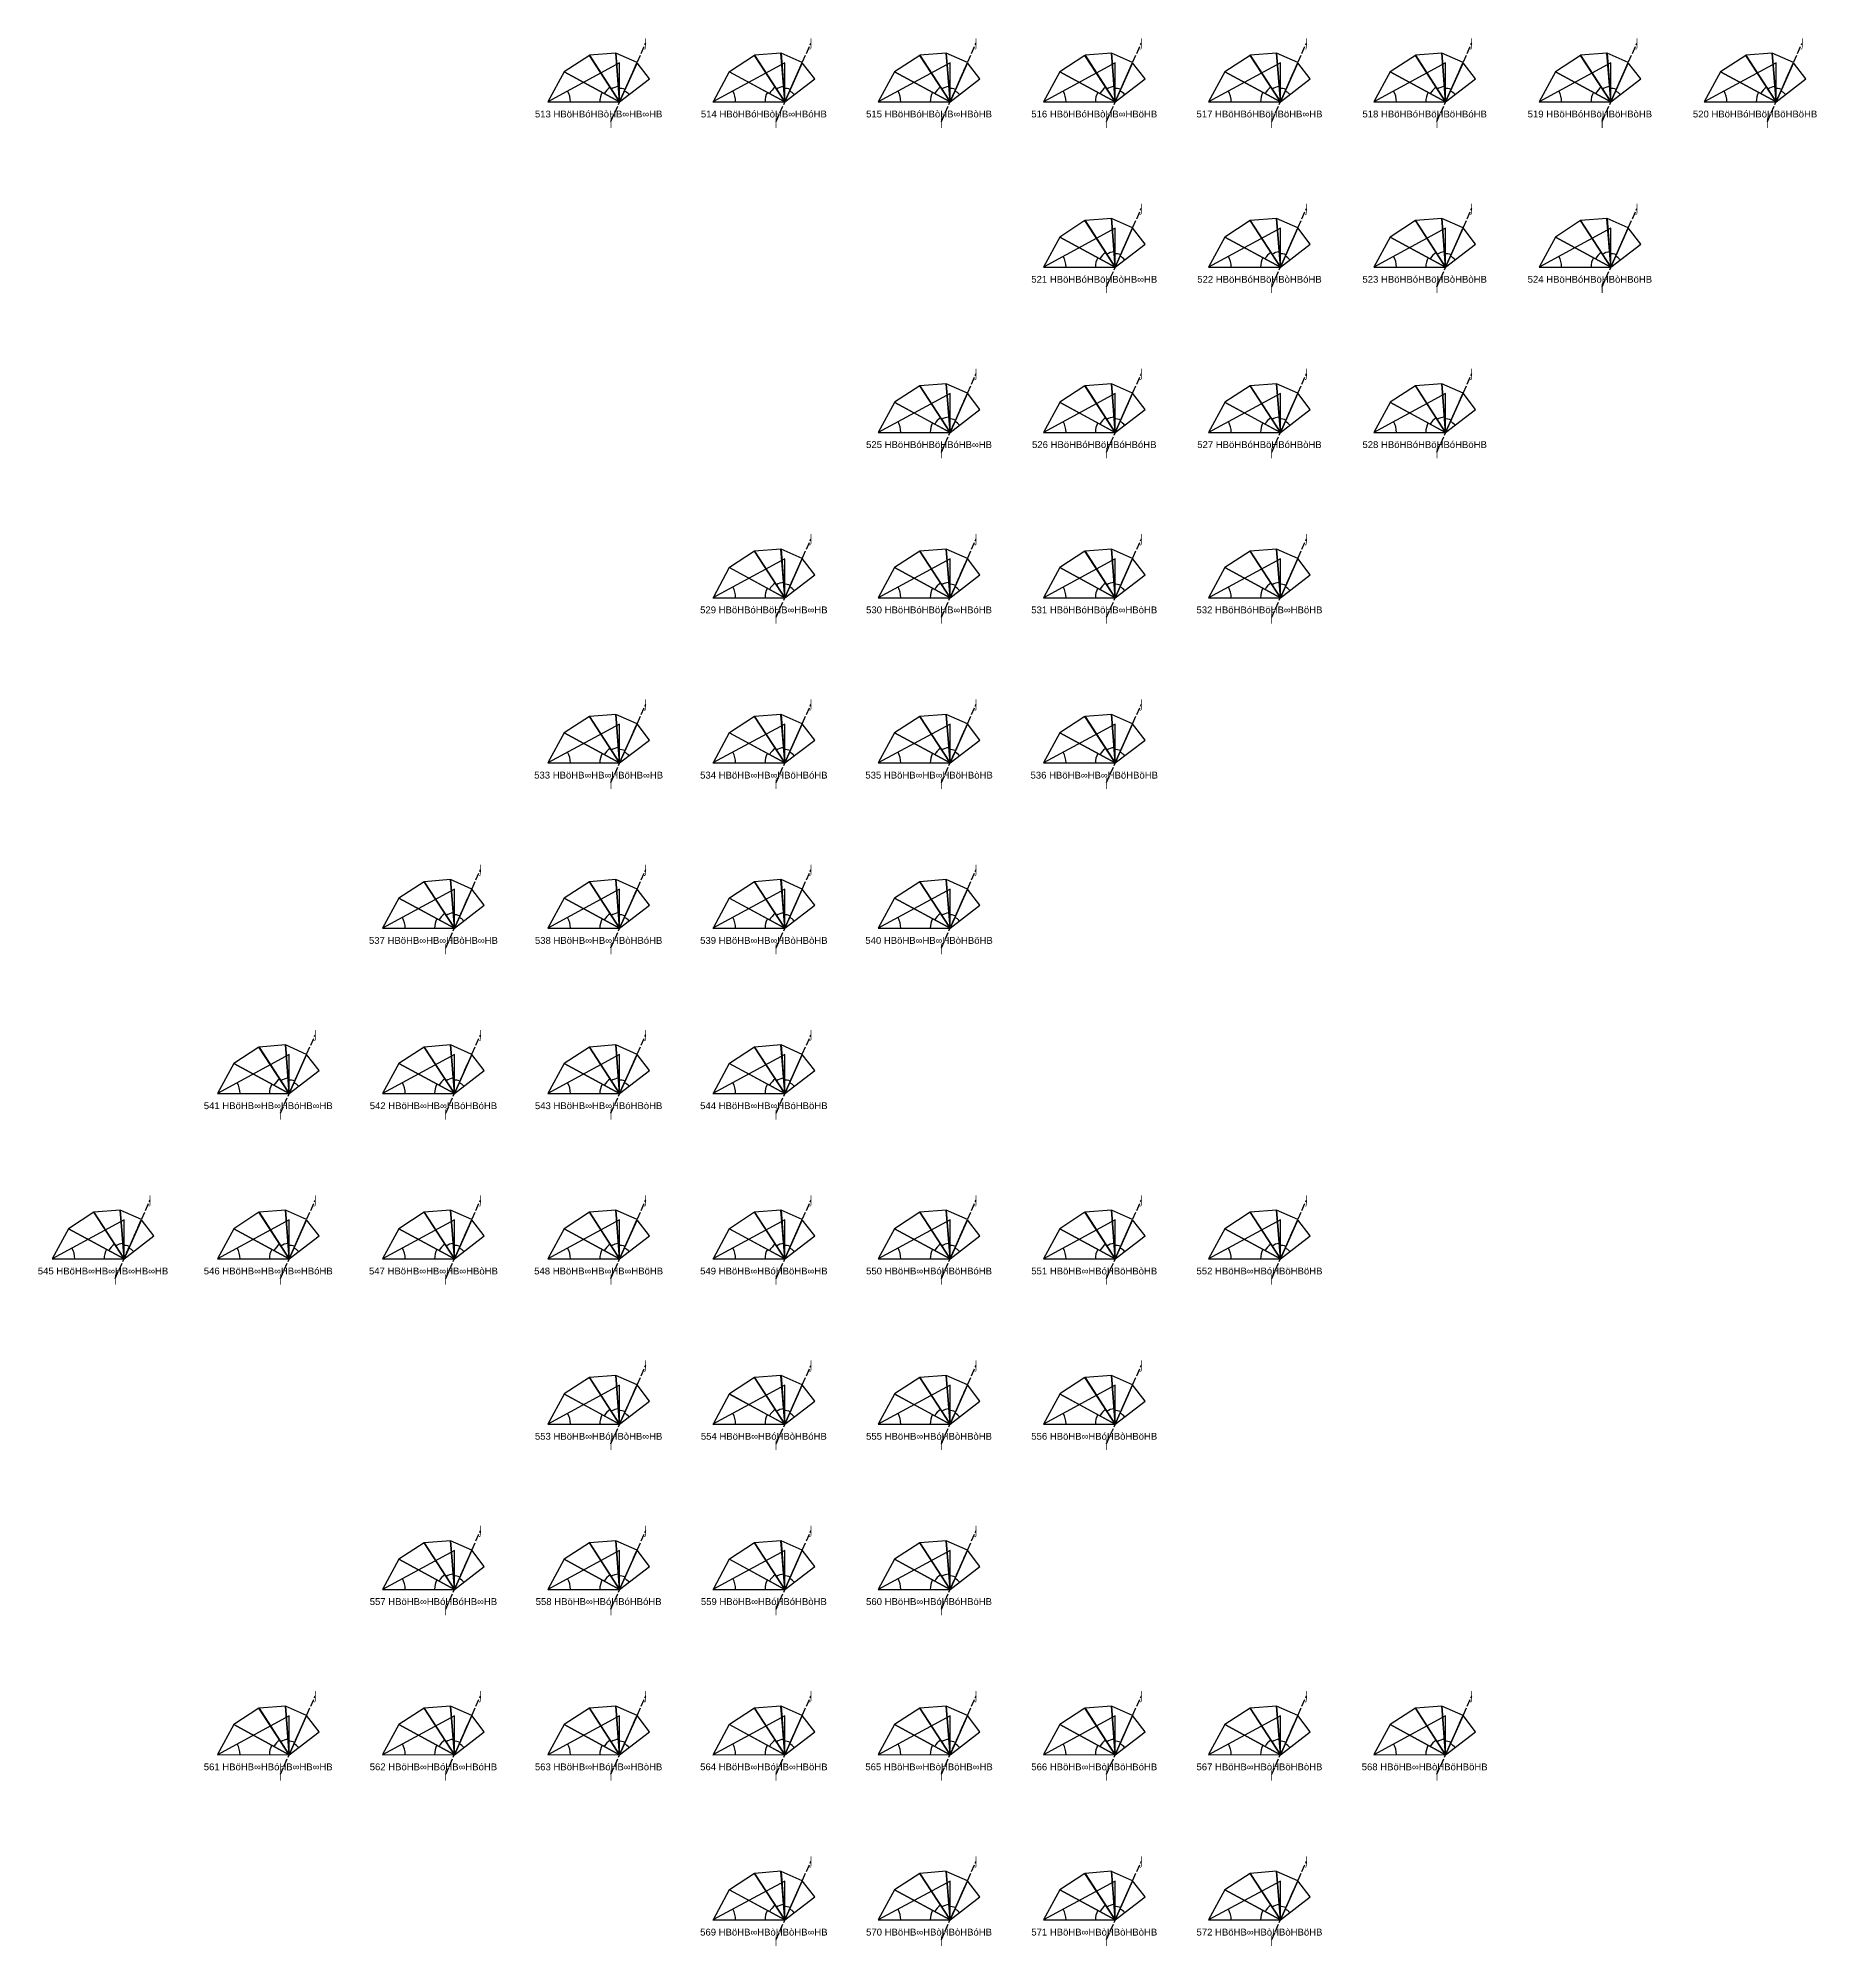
# Model space of a CAD drawing. Header units: millimetres. Extents: x 122552 to 1654769, y -10280102 to 62068.
# Drawn here: x 919116 to 1206012, y -6051569 to -5743370 of the extents above; entities that cross this region are included whole.
import ezdxf
from ezdxf.enums import TextEntityAlignment as Align

# ---------------------------------------------------------------- set-up
doc = ezdxf.new("R2010")
doc.units = ezdxf.units.MM
doc.linetypes.add('ACAD_ISO02W100', pattern=[15, 12, -3])
for name, color, linetype in [('BASE', 170, 'Continuous'), ('HYPOTENUSE', 20, 'Continuous'), ('PERPENDICULAR', 90, 'Continuous'), ('Standard', 7, 'Continuous')]:
    doc.layers.add(name, color=color, linetype=linetype)
doc.styles.add('Arial', font='arial_0.ttf')

# ---------------------------------------------------------------- blocks, each defined once
blk = doc.blocks.new('fundamental_block_GT')
at = {"color": 4}
blk.add_arc((0, -2), 277, 359.9799, 28.4254, dxfattribs=at)
at = {"layer": 'BASE'}
blk.add_line((0, 0), (879, -7), dxfattribs=at)
at = {"layer": 'HYPOTENUSE'}
blk.add_line((883, 469), (0, 0), dxfattribs=at)
at = {"layer": 'PERPENDICULAR'}
blk.add_line((879, -7), (883, 469), dxfattribs=at)

msp = doc.modelspace()

# ---------------------------------------------------------------- linework, layer by layer
at = {"linetype": 'ACAD_ISO02W100', "ltscale": 100}
for p, q in [((1011498, -5756790), (1017113, -5744152)), ((1038147, -5756790), (1043762, -5744152)), ((1064796, -5756790), (1070410, -5744152)), ((1091444, -5756790), (1097059, -5744152)), ((1118093, -5756790), (1123708, -5744152)), ((1144742, -5756790), (1150356, -5744152)), ((1171390, -5756790), (1177005, -5744152)), ((1198039, -5756790), (1203654, -5744152)), ((1091444, -5783439), (1097059, -5770801)), ((1118093, -5783439), (1123708, -5770801)), ((1144742, -5783439), (1150356, -5770801)), ((1171390, -5783439), (1177005, -5770801)), ((1064796, -5810088), (1070410, -5797449)), ((1091444, -5810088), (1097059, -5797449)), ((1118093, -5810088), (1123708, -5797449)), ((1144742, -5810088), (1150356, -5797449)), ((1038147, -5836736), (1043762, -5824098)), ((1064796, -5836736), (1070410, -5824098)), ((1091444, -5836736), (1097059, -5824098)), ((1118093, -5836736), (1123708, -5824098)), ((1011498, -5863385), (1017113, -5850747)), ((1038147, -5863385), (1043762, -5850747)), ((1064796, -5863385), (1070410, -5850747)), ((1091444, -5863385), (1097059, -5850747)), ((984850, -5890034), (990464, -5877395)), ((1011498, -5890034), (1017113, -5877395)), ((1038147, -5890034), (1043762, -5877395)), ((1064796, -5890034), (1070410, -5877395)), ((958201, -5916682), (963816, -5904044)), ((984850, -5916682), (990464, -5904044)), ((1011498, -5916682), (1017113, -5904044)), ((1038147, -5916682), (1043762, -5904044)), ((931552, -5943331), (937167, -5930693)), ((958201, -5943331), (963816, -5930693)), ((984850, -5943331), (990464, -5930693)), ((1011498, -5943331), (1017113, -5930693)), ((1038147, -5943331), (1043762, -5930693)), ((1064796, -5943331), (1070410, -5930693)), ((1091444, -5943331), (1097059, -5930693)), ((1118093, -5943331), (1123708, -5930693)), ((1011498, -5969980), (1017113, -5957341)), ((1038147, -5969980), (1043762, -5957341)), ((1064796, -5969980), (1070410, -5957341)), ((1091444, -5969980), (1097059, -5957341)), ((984850, -5996628), (990464, -5983990)), ((1011498, -5996628), (1017113, -5983990)), ((1038147, -5996628), (1043762, -5983990)), ((1064796, -5996628), (1070410, -5983990)), ((958201, -6023277), (963816, -6010639)), ((984850, -6023277), (990464, -6010639)), ((1011498, -6023277), (1017113, -6010639)), ((1038147, -6023277), (1043762, -6010639)), ((1064796, -6023277), (1070410, -6010639)), ((1091444, -6023277), (1097059, -6010639)), ((1118093, -6023277), (1123708, -6010639)), ((1144742, -6023277), (1150356, -6010639)), ((1038147, -6049926), (1043762, -6037287)), ((1064796, -6049926), (1070410, -6037287)), ((1091444, -6049926), (1097059, -6037287)), ((1118093, -6049926), (1123708, -6037287))]:
    msp.add_line(p, q, dxfattribs=at)

# ---------------------------------------------------------------- block references
for p, xscale, yscale, zscale, rotation in [((1012902, -5753631), 10.18429076373601, 10.18429076373601, 10.18429076373601, 123.5116672382091), ((1012902, -5753631), 8.951118371073518, 8.951118371073518, 8.951118371073518, 95.02333447641668), ((1012902, -5753631), 7.867265571232669, 7.867265571232669, 7.867265571232669, 66.5350017146181), ((1012902, -5753631), 6.914651890686425, 6.914651890686425, 6.914651890686425, 38.04666895281858), ((1039551, -5753631), 10.18429076373601, 10.18429076373601, 10.18429076373601, 123.5116672382091), ((1039551, -5753631), 8.951118371073518, 8.951118371073518, 8.951118371073518, 95.02333447641668), ((1039551, -5753631), 7.867265571232669, 7.867265571232669, 7.867265571232669, 66.5350017146181), ((1039551, -5753631), 6.914651890686425, 6.914651890686425, 6.914651890686425, 38.04666895281858), ((1066199, -5753631), 10.18429076373601, 10.18429076373601, 10.18429076373601, 123.5116672382091), ((1066199, -5753631), 8.951118371073518, 8.951118371073518, 8.951118371073518, 95.02333447641668), ((1066199, -5753631), 7.867265571232669, 7.867265571232669, 7.867265571232669, 66.5350017146181), ((1066199, -5753631), 6.914651890686425, 6.914651890686425, 6.914651890686425, 38.04666895281858), ((1092848, -5753631), 10.18429076373601, 10.18429076373601, 10.18429076373601, 123.5116672382091), ((1092848, -5753631), 8.951118371073518, 8.951118371073518, 8.951118371073518, 95.02333447641668), ((1092848, -5753631), 7.867265571232669, 7.867265571232669, 7.867265571232669, 66.5350017146181), ((1092848, -5753631), 6.914651890686425, 6.914651890686425, 6.914651890686425, 38.04666895281858), ((1119497, -5753631), 10.18429076373601, 10.18429076373601, 10.18429076373601, 123.5116672382091), ((1119497, -5753631), 8.951118371073518, 8.951118371073518, 8.951118371073518, 95.02333447641668), ((1119497, -5753631), 7.867265571232678, 7.867265571232678, 7.867265571232678, 66.53500171461897), ((1119497, -5753631), 6.914651890686425, 6.914651890686425, 6.914651890686425, 38.04666895281858), ((1146145, -5753631), 10.18429076373601, 10.18429076373601, 10.18429076373601, 123.5116672382091), ((1146145, -5753631), 8.951118371073518, 8.951118371073518, 8.951118371073518, 95.02333447641668), ((1146145, -5753631), 7.867265571232678, 7.867265571232678, 7.867265571232678, 66.53500171461897), ((1146145, -5753631), 6.914651890686425, 6.914651890686425, 6.914651890686425, 38.04666895281858), ((1172794, -5753631), 10.18429076373601, 10.18429076373601, 10.18429076373601, 123.5116672382091), ((1172794, -5753631), 8.951118371073518, 8.951118371073518, 8.951118371073518, 95.02333447641668), ((1172794, -5753631), 7.867265571232678, 7.867265571232678, 7.867265571232678, 66.53500171461897), ((1172794, -5753631), 6.914651890686425, 6.914651890686425, 6.914651890686425, 38.04666895281858), ((1199443, -5753631), 10.18429076373601, 10.18429076373601, 10.18429076373601, 123.5116672382091), ((1199443, -5753631), 8.951118371073518, 8.951118371073518, 8.951118371073518, 95.02333447641668), ((1199443, -5753631), 7.867265571232678, 7.867265571232678, 7.867265571232678, 66.53500171461897), ((1199443, -5753631), 6.914651890686425, 6.914651890686425, 6.914651890686425, 38.04666895281858), ((1012902, -5753631), 11.58735412275403, 11.58735412275403, 11.58735412275403, 152.0000000000003), ((1039551, -5753631), 11.58735412275403, 11.58735412275403, 11.58735412275403, 152.0000000000003), ((1066199, -5753631), 11.58735412275403, 11.58735412275403, 11.58735412275403, 152.0000000000003), ((1092848, -5753631), 11.58735412275403, 11.58735412275403, 11.58735412275403, 152.0000000000003), ((1119497, -5753631), 11.58735412275403, 11.58735412275403, 11.58735412275403, 152.0000000000003), ((1146145, -5753631), 11.58735412275403, 11.58735412275403, 11.58735412275403, 152.0000000000003), ((1172794, -5753631), 11.58735412275403, 11.58735412275403, 11.58735412275403, 152.0000000000003), ((1199443, -5753631), 11.58735412275403, 11.58735412275403, 11.58735412275403, 152.0000000000003), ((1092848, -5780279), 8.951118371073518, 8.951118371073518, 8.951118371073518, 95.02333447641668), ((1092848, -5780279), 7.867265571232678, 7.867265571232678, 7.867265571232678, 66.53500171461897), ((1119497, -5780279), 8.951118371073518, 8.951118371073518, 8.951118371073518, 95.02333447641668), ((1119497, -5780279), 7.867265571232678, 7.867265571232678, 7.867265571232678, 66.53500171461897), ((1146145, -5780279), 8.951118371073518, 8.951118371073518, 8.951118371073518, 95.02333447641668), ((1146145, -5780279), 7.867265571232678, 7.867265571232678, 7.867265571232678, 66.53500171461897), ((1172794, -5780279), 8.951118371073518, 8.951118371073518, 8.951118371073518, 95.02333447641668), ((1172794, -5780279), 7.867265571232678, 7.867265571232678, 7.867265571232678, 66.53500171461897), ((1092848, -5780279), 11.58735412275403, 11.58735412275403, 11.58735412275403, 152.0000000000003), ((1092848, -5780279), 10.18429076373601, 10.18429076373601, 10.18429076373601, 123.5116672382091), ((1092848, -5780279), 6.914651890686425, 6.914651890686425, 6.914651890686425, 38.04666895281858), ((1119497, -5780279), 11.58735412275403, 11.58735412275403, 11.58735412275403, 152.0000000000003), ((1119497, -5780279), 10.18429076373601, 10.18429076373601, 10.18429076373601, 123.5116672382091), ((1119497, -5780279), 6.914651890686425, 6.914651890686425, 6.914651890686425, 38.04666895281858), ((1146145, -5780279), 11.58735412275403, 11.58735412275403, 11.58735412275403, 152.0000000000003), ((1146145, -5780279), 10.18429076373601, 10.18429076373601, 10.18429076373601, 123.5116672382091), ((1146145, -5780279), 6.914651890686425, 6.914651890686425, 6.914651890686425, 38.04666895281858), ((1172794, -5780279), 11.58735412275403, 11.58735412275403, 11.58735412275403, 152.0000000000003), ((1172794, -5780279), 10.18429076373601, 10.18429076373601, 10.18429076373601, 123.5116672382091), ((1172794, -5780279), 6.914651890686425, 6.914651890686425, 6.914651890686425, 38.04666895281858), ((1066199, -5806928), 10.18429076373601, 10.18429076373601, 10.18429076373601, 123.5116672382091), ((1066199, -5806928), 8.951118371073518, 8.951118371073518, 8.951118371073518, 95.02333447641668), ((1066199, -5806928), 7.867265571232678, 7.867265571232678, 7.867265571232678, 66.53500171461897), ((1092848, -5806928), 10.18429076373601, 10.18429076373601, 10.18429076373601, 123.5116672382091), ((1092848, -5806928), 8.951118371073518, 8.951118371073518, 8.951118371073518, 95.02333447641668), ((1092848, -5806928), 7.867265571232678, 7.867265571232678, 7.867265571232678, 66.53500171461897), ((1119497, -5806928), 10.18429076373601, 10.18429076373601, 10.18429076373601, 123.5116672382091), ((1119497, -5806928), 8.951118371073518, 8.951118371073518, 8.951118371073518, 95.02333447641668), ((1119497, -5806928), 7.867265571232678, 7.867265571232678, 7.867265571232678, 66.53500171461897), ((1146145, -5806928), 10.18429076373601, 10.18429076373601, 10.18429076373601, 123.5116672382091), ((1146145, -5806928), 8.951118371073518, 8.951118371073518, 8.951118371073518, 95.02333447641668), ((1146145, -5806928), 7.867265571232678, 7.867265571232678, 7.867265571232678, 66.53500171461897), ((1066199, -5806928), 11.58735412275403, 11.58735412275403, 11.58735412275403, 152.0000000000003), ((1066199, -5806928), 6.914651890686425, 6.914651890686425, 6.914651890686425, 38.04666895281858), ((1092848, -5806928), 11.58735412275403, 11.58735412275403, 11.58735412275403, 152.0000000000003), ((1092848, -5806928), 6.914651890686425, 6.914651890686425, 6.914651890686425, 38.04666895281858), ((1119497, -5806928), 11.58735412275403, 11.58735412275403, 11.58735412275403, 152.0000000000003), ((1119497, -5806928), 6.914651890686425, 6.914651890686425, 6.914651890686425, 38.04666895281858), ((1146145, -5806928), 11.58735412275403, 11.58735412275403, 11.58735412275403, 152.0000000000003), ((1146145, -5806928), 6.914651890686425, 6.914651890686425, 6.914651890686425, 38.04666895281858), ((1039551, -5833577), 10.18429076373601, 10.18429076373601, 10.18429076373601, 123.5116672382091), ((1039551, -5833577), 8.951118371073518, 8.951118371073518, 8.951118371073518, 95.02333447641668), ((1039551, -5833577), 7.867265571232669, 7.867265571232669, 7.867265571232669, 66.5350017146181), ((1039551, -5833577), 6.914651890686425, 6.914651890686425, 6.914651890686425, 38.04666895281858), ((1066199, -5833577), 10.18429076373601, 10.18429076373601, 10.18429076373601, 123.5116672382091), ((1066199, -5833577), 8.951118371073518, 8.951118371073518, 8.951118371073518, 95.02333447641668), ((1066199, -5833577), 7.867265571232669, 7.867265571232669, 7.867265571232669, 66.5350017146181), ((1066199, -5833577), 6.914651890686425, 6.914651890686425, 6.914651890686425, 38.04666895281858), ((1092848, -5833577), 10.18429076373601, 10.18429076373601, 10.18429076373601, 123.5116672382091), ((1092848, -5833577), 8.951118371073518, 8.951118371073518, 8.951118371073518, 95.02333447641668), ((1092848, -5833577), 7.867265571232669, 7.867265571232669, 7.867265571232669, 66.5350017146181), ((1092848, -5833577), 6.914651890686425, 6.914651890686425, 6.914651890686425, 38.04666895281858), ((1119497, -5833577), 10.18429076373601, 10.18429076373601, 10.18429076373601, 123.5116672382091), ((1119497, -5833577), 8.951118371073518, 8.951118371073518, 8.951118371073518, 95.02333447641668), ((1119497, -5833577), 7.867265571232669, 7.867265571232669, 7.867265571232669, 66.5350017146181), ((1119497, -5833577), 6.914651890686425, 6.914651890686425, 6.914651890686425, 38.04666895281858), ((1039551, -5833577), 11.58735412275403, 11.58735412275403, 11.58735412275403, 152.0000000000003), ((1066199, -5833577), 11.58735412275403, 11.58735412275403, 11.58735412275403, 152.0000000000003), ((1092848, -5833577), 11.58735412275403, 11.58735412275403, 11.58735412275403, 152.0000000000003), ((1119497, -5833577), 11.58735412275403, 11.58735412275403, 11.58735412275403, 152.0000000000003), ((1012902, -5860225), 10.18429076373601, 10.18429076373601, 10.18429076373601, 123.5116672382091), ((1012902, -5860225), 8.951118371073518, 8.951118371073518, 8.951118371073518, 95.02333447641668), ((1012902, -5860225), 7.867265571232669, 7.867265571232669, 7.867265571232669, 66.5350017146181), ((1039551, -5860225), 10.18429076373601, 10.18429076373601, 10.18429076373601, 123.5116672382091), ((1039551, -5860225), 8.951118371073518, 8.951118371073518, 8.951118371073518, 95.02333447641668), ((1039551, -5860225), 7.867265571232669, 7.867265571232669, 7.867265571232669, 66.5350017146181), ((1066199, -5860225), 10.18429076373601, 10.18429076373601, 10.18429076373601, 123.5116672382091), ((1066199, -5860225), 8.951118371073518, 8.951118371073518, 8.951118371073518, 95.02333447641668), ((1066199, -5860225), 7.867265571232669, 7.867265571232669, 7.867265571232669, 66.5350017146181), ((1092848, -5860225), 10.18429076373601, 10.18429076373601, 10.18429076373601, 123.5116672382091), ((1092848, -5860225), 8.951118371073518, 8.951118371073518, 8.951118371073518, 95.02333447641668), ((1092848, -5860225), 7.867265571232669, 7.867265571232669, 7.867265571232669, 66.5350017146181), ((1012902, -5860225), 11.58735412275403, 11.58735412275403, 11.58735412275403, 152.0000000000003), ((1012902, -5860225), 6.914651890686425, 6.914651890686425, 6.914651890686425, 38.04666895281858), ((1039551, -5860225), 11.58735412275403, 11.58735412275403, 11.58735412275403, 152.0000000000003), ((1039551, -5860225), 6.914651890686425, 6.914651890686425, 6.914651890686425, 38.04666895281858), ((1066199, -5860225), 11.58735412275403, 11.58735412275403, 11.58735412275403, 152.0000000000003), ((1066199, -5860225), 6.914651890686425, 6.914651890686425, 6.914651890686425, 38.04666895281858), ((1092848, -5860225), 11.58735412275403, 11.58735412275403, 11.58735412275403, 152.0000000000003), ((1092848, -5860225), 6.914651890686425, 6.914651890686425, 6.914651890686425, 38.04666895281858), ((986253, -5886874), 10.18429076373601, 10.18429076373601, 10.18429076373601, 123.5116672382091), ((986253, -5886874), 8.951118371073518, 8.951118371073518, 8.951118371073518, 95.02333447641668), ((986253, -5886874), 7.867265571232669, 7.867265571232669, 7.867265571232669, 66.5350017146181), ((1012902, -5886874), 10.18429076373601, 10.18429076373601, 10.18429076373601, 123.5116672382091), ((1012902, -5886874), 8.951118371073518, 8.951118371073518, 8.951118371073518, 95.02333447641668), ((1012902, -5886874), 7.867265571232669, 7.867265571232669, 7.867265571232669, 66.5350017146181), ((1039551, -5886874), 10.18429076373601, 10.18429076373601, 10.18429076373601, 123.5116672382091), ((1039551, -5886874), 8.951118371073518, 8.951118371073518, 8.951118371073518, 95.02333447641668), ((1039551, -5886874), 7.867265571232669, 7.867265571232669, 7.867265571232669, 66.5350017146181), ((1066199, -5886874), 10.18429076373601, 10.18429076373601, 10.18429076373601, 123.5116672382091), ((1066199, -5886874), 8.951118371073518, 8.951118371073518, 8.951118371073518, 95.02333447641668), ((1066199, -5886874), 7.867265571232669, 7.867265571232669, 7.867265571232669, 66.5350017146181), ((986253, -5886874), 11.58735412275403, 11.58735412275403, 11.58735412275403, 152.0000000000003), ((986253, -5886874), 6.914651890686425, 6.914651890686425, 6.914651890686425, 38.04666895281858), ((1012902, -5886874), 11.58735412275403, 11.58735412275403, 11.58735412275403, 152.0000000000003), ((1012902, -5886874), 6.914651890686425, 6.914651890686425, 6.914651890686425, 38.04666895281858), ((1039551, -5886874), 11.58735412275403, 11.58735412275403, 11.58735412275403, 152.0000000000003), ((1039551, -5886874), 6.914651890686425, 6.914651890686425, 6.914651890686425, 38.04666895281858), ((1066199, -5886874), 11.58735412275403, 11.58735412275403, 11.58735412275403, 152.0000000000003), ((1066199, -5886874), 6.914651890686425, 6.914651890686425, 6.914651890686425, 38.04666895281858), ((959605, -5913523), 10.18429076373601, 10.18429076373601, 10.18429076373601, 123.5116672382091), ((959605, -5913523), 8.951118371073518, 8.951118371073518, 8.951118371073518, 95.02333447641668), ((959605, -5913523), 7.867265571232669, 7.867265571232669, 7.867265571232669, 66.5350017146181), ((959605, -5913523), 6.914651890686425, 6.914651890686425, 6.914651890686425, 38.04666895281858), ((986253, -5913523), 10.18429076373601, 10.18429076373601, 10.18429076373601, 123.5116672382091), ((986253, -5913523), 8.951118371073518, 8.951118371073518, 8.951118371073518, 95.02333447641668), ((986253, -5913523), 7.867265571232669, 7.867265571232669, 7.867265571232669, 66.5350017146181), ((986253, -5913523), 6.914651890686425, 6.914651890686425, 6.914651890686425, 38.04666895281858), ((1012902, -5913523), 10.18429076373601, 10.18429076373601, 10.18429076373601, 123.5116672382091), ((1012902, -5913523), 8.951118371073518, 8.951118371073518, 8.951118371073518, 95.02333447641668), ((1012902, -5913523), 7.867265571232669, 7.867265571232669, 7.867265571232669, 66.5350017146181), ((1012902, -5913523), 6.914651890686425, 6.914651890686425, 6.914651890686425, 38.04666895281858), ((1039551, -5913523), 10.18429076373601, 10.18429076373601, 10.18429076373601, 123.5116672382091), ((1039551, -5913523), 8.951118371073518, 8.951118371073518, 8.951118371073518, 95.02333447641668), ((1039551, -5913523), 7.867265571232669, 7.867265571232669, 7.867265571232669, 66.5350017146181), ((1039551, -5913523), 6.914651890686425, 6.914651890686425, 6.914651890686425, 38.04666895281858), ((959605, -5913523), 11.58735412275403, 11.58735412275403, 11.58735412275403, 152.0000000000003), ((986253, -5913523), 11.58735412275403, 11.58735412275403, 11.58735412275403, 152.0000000000003), ((1012902, -5913523), 11.58735412275403, 11.58735412275403, 11.58735412275403, 152.0000000000003), ((1039551, -5913523), 11.58735412275403, 11.58735412275403, 11.58735412275403, 152.0000000000003), ((932956, -5940171), 10.18429076373601, 10.18429076373601, 10.18429076373601, 123.5116672382091), ((932956, -5940171), 8.951118371073518, 8.951118371073518, 8.951118371073518, 95.02333447641668), ((932956, -5940171), 7.867265571232669, 7.867265571232669, 7.867265571232669, 66.5350017146181), ((959605, -5940171), 10.18429076373601, 10.18429076373601, 10.18429076373601, 123.5116672382091), ((959605, -5940171), 8.951118371073518, 8.951118371073518, 8.951118371073518, 95.02333447641668), ((959605, -5940171), 7.867265571232669, 7.867265571232669, 7.867265571232669, 66.5350017146181), ((986253, -5940171), 10.18429076373601, 10.18429076373601, 10.18429076373601, 123.5116672382091), ((986253, -5940171), 8.951118371073518, 8.951118371073518, 8.951118371073518, 95.02333447641668), ((986253, -5940171), 7.867265571232669, 7.867265571232669, 7.867265571232669, 66.5350017146181), ((1012902, -5940171), 10.18429076373601, 10.18429076373601, 10.18429076373601, 123.5116672382091), ((1012902, -5940171), 8.951118371073518, 8.951118371073518, 8.951118371073518, 95.02333447641668), ((1012902, -5940171), 7.867265571232669, 7.867265571232669, 7.867265571232669, 66.5350017146181), ((1039551, -5940171), 10.18429076373601, 10.18429076373601, 10.18429076373601, 123.5116672382091), ((1039551, -5940171), 8.951118371073518, 8.951118371073518, 8.951118371073518, 95.02333447641668), ((1039551, -5940171), 7.867265571232669, 7.867265571232669, 7.867265571232669, 66.5350017146181), ((1066199, -5940171), 10.18429076373601, 10.18429076373601, 10.18429076373601, 123.5116672382091), ((1066199, -5940171), 8.951118371073518, 8.951118371073518, 8.951118371073518, 95.02333447641668), ((1066199, -5940171), 7.867265571232669, 7.867265571232669, 7.867265571232669, 66.5350017146181), ((1092848, -5940171), 10.18429076373601, 10.18429076373601, 10.18429076373601, 123.5116672382091), ((1092848, -5940171), 8.951118371073518, 8.951118371073518, 8.951118371073518, 95.02333447641668), ((1092848, -5940171), 7.867265571232669, 7.867265571232669, 7.867265571232669, 66.5350017146181), ((1119497, -5940171), 10.18429076373601, 10.18429076373601, 10.18429076373601, 123.5116672382091), ((1119497, -5940171), 8.951118371073518, 8.951118371073518, 8.951118371073518, 95.02333447641668), ((1119497, -5940171), 7.867265571232669, 7.867265571232669, 7.867265571232669, 66.5350017146181), ((932956, -5940171), 11.58735412275403, 11.58735412275403, 11.58735412275403, 152.0000000000003), ((932956, -5940171), 6.914651890686425, 6.914651890686425, 6.914651890686425, 38.04666895281858), ((959605, -5940171), 11.58735412275403, 11.58735412275403, 11.58735412275403, 152.0000000000003), ((959605, -5940171), 6.914651890686425, 6.914651890686425, 6.914651890686425, 38.04666895281858), ((986253, -5940171), 11.58735412275403, 11.58735412275403, 11.58735412275403, 152.0000000000003), ((986253, -5940171), 6.914651890686425, 6.914651890686425, 6.914651890686425, 38.04666895281858), ((1012902, -5940171), 11.58735412275403, 11.58735412275403, 11.58735412275403, 152.0000000000003), ((1012902, -5940171), 6.914651890686425, 6.914651890686425, 6.914651890686425, 38.04666895281858), ((1039551, -5940171), 11.58735412275403, 11.58735412275403, 11.58735412275403, 152.0000000000003), ((1039551, -5940171), 6.914651890686425, 6.914651890686425, 6.914651890686425, 38.04666895281858), ((1066199, -5940171), 11.58735412275403, 11.58735412275403, 11.58735412275403, 152.0000000000003), ((1066199, -5940171), 6.914651890686425, 6.914651890686425, 6.914651890686425, 38.04666895281858), ((1092848, -5940171), 11.58735412275403, 11.58735412275403, 11.58735412275403, 152.0000000000003), ((1092848, -5940171), 6.914651890686425, 6.914651890686425, 6.914651890686425, 38.04666895281858), ((1119497, -5940171), 11.58735412275403, 11.58735412275403, 11.58735412275403, 152.0000000000003), ((1119497, -5940171), 6.914651890686425, 6.914651890686425, 6.914651890686425, 38.04666895281858), ((1012902, -5966820), 10.18429076373601, 10.18429076373601, 10.18429076373601, 123.5116672382091), ((1012902, -5966820), 8.951118371073518, 8.951118371073518, 8.951118371073518, 95.02333447641668), ((1012902, -5966820), 7.867265571232669, 7.867265571232669, 7.867265571232669, 66.5350017146181), ((1012902, -5966820), 6.914651890686425, 6.914651890686425, 6.914651890686425, 38.04666895281858), ((1039551, -5966820), 10.18429076373601, 10.18429076373601, 10.18429076373601, 123.5116672382091), ((1039551, -5966820), 8.951118371073518, 8.951118371073518, 8.951118371073518, 95.02333447641668), ((1039551, -5966820), 7.867265571232669, 7.867265571232669, 7.867265571232669, 66.5350017146181), ((1039551, -5966820), 6.914651890686425, 6.914651890686425, 6.914651890686425, 38.04666895281858), ((1066199, -5966820), 10.18429076373601, 10.18429076373601, 10.18429076373601, 123.5116672382091), ((1066199, -5966820), 8.951118371073518, 8.951118371073518, 8.951118371073518, 95.02333447641668), ((1066199, -5966820), 7.867265571232669, 7.867265571232669, 7.867265571232669, 66.5350017146181), ((1066199, -5966820), 6.914651890686425, 6.914651890686425, 6.914651890686425, 38.04666895281858), ((1092848, -5966820), 10.18429076373601, 10.18429076373601, 10.18429076373601, 123.5116672382091), ((1092848, -5966820), 8.951118371073518, 8.951118371073518, 8.951118371073518, 95.02333447641668), ((1092848, -5966820), 7.867265571232669, 7.867265571232669, 7.867265571232669, 66.5350017146181), ((1092848, -5966820), 6.914651890686425, 6.914651890686425, 6.914651890686425, 38.04666895281858), ((1012902, -5966820), 11.58735412275403, 11.58735412275403, 11.58735412275403, 152.0000000000003), ((1039551, -5966820), 11.58735412275403, 11.58735412275403, 11.58735412275403, 152.0000000000003), ((1066199, -5966820), 11.58735412275403, 11.58735412275403, 11.58735412275403, 152.0000000000003), ((1092848, -5966820), 11.58735412275403, 11.58735412275403, 11.58735412275403, 152.0000000000003), ((986253, -5993469), 10.18429076373601, 10.18429076373601, 10.18429076373601, 123.5116672382091), ((986253, -5993469), 8.951118371073518, 8.951118371073518, 8.951118371073518, 95.02333447641668), ((986253, -5993469), 7.867265571232669, 7.867265571232669, 7.867265571232669, 66.5350017146181), ((986253, -5993469), 6.914651890686425, 6.914651890686425, 6.914651890686425, 38.04666895281858), ((1012902, -5993469), 10.18429076373601, 10.18429076373601, 10.18429076373601, 123.5116672382091), ((1012902, -5993469), 8.951118371073518, 8.951118371073518, 8.951118371073518, 95.02333447641668), ((1012902, -5993469), 7.867265571232669, 7.867265571232669, 7.867265571232669, 66.5350017146181), ((1012902, -5993469), 6.914651890686425, 6.914651890686425, 6.914651890686425, 38.04666895281858), ((1039551, -5993469), 10.18429076373601, 10.18429076373601, 10.18429076373601, 123.5116672382091), ((1039551, -5993469), 8.951118371073518, 8.951118371073518, 8.951118371073518, 95.02333447641668), ((1039551, -5993469), 7.867265571232669, 7.867265571232669, 7.867265571232669, 66.5350017146181), ((1039551, -5993469), 6.914651890686425, 6.914651890686425, 6.914651890686425, 38.04666895281858), ((1066199, -5993469), 10.18429076373601, 10.18429076373601, 10.18429076373601, 123.5116672382091), ((1066199, -5993469), 8.951118371073518, 8.951118371073518, 8.951118371073518, 95.02333447641668), ((1066199, -5993469), 7.867265571232669, 7.867265571232669, 7.867265571232669, 66.5350017146181), ((1066199, -5993469), 6.914651890686425, 6.914651890686425, 6.914651890686425, 38.04666895281858), ((986253, -5993469), 11.58735412275403, 11.58735412275403, 11.58735412275403, 152.0000000000003), ((1012902, -5993469), 11.58735412275403, 11.58735412275403, 11.58735412275403, 152.0000000000003), ((1039551, -5993469), 11.58735412275403, 11.58735412275403, 11.58735412275403, 152.0000000000003), ((1066199, -5993469), 11.58735412275403, 11.58735412275403, 11.58735412275403, 152.0000000000003), ((959605, -6020117), 10.18429076373601, 10.18429076373601, 10.18429076373601, 123.5116672382091), ((959605, -6020117), 8.951118371073518, 8.951118371073518, 8.951118371073518, 95.02333447641668), ((959605, -6020117), 7.867265571232669, 7.867265571232669, 7.867265571232669, 66.5350017146181), ((986253, -6020117), 10.18429076373601, 10.18429076373601, 10.18429076373601, 123.5116672382091), ((986253, -6020117), 8.951118371073518, 8.951118371073518, 8.951118371073518, 95.02333447641668), ((986253, -6020117), 7.867265571232669, 7.867265571232669, 7.867265571232669, 66.5350017146181), ((1012902, -6020117), 10.18429076373601, 10.18429076373601, 10.18429076373601, 123.5116672382091), ((1012902, -6020117), 8.951118371073518, 8.951118371073518, 8.951118371073518, 95.02333447641668), ((1012902, -6020117), 7.867265571232669, 7.867265571232669, 7.867265571232669, 66.5350017146181), ((1039551, -6020117), 10.18429076373601, 10.18429076373601, 10.18429076373601, 123.5116672382091), ((1039551, -6020117), 8.951118371073518, 8.951118371073518, 8.951118371073518, 95.02333447641668), ((1039551, -6020117), 7.867265571232669, 7.867265571232669, 7.867265571232669, 66.5350017146181), ((1066199, -6020117), 10.18429076373601, 10.18429076373601, 10.18429076373601, 123.5116672382091), ((1066199, -6020117), 8.951118371073518, 8.951118371073518, 8.951118371073518, 95.02333447641668), ((1066199, -6020117), 7.867265571232678, 7.867265571232678, 7.867265571232678, 66.53500171461897), ((1092848, -6020117), 10.18429076373601, 10.18429076373601, 10.18429076373601, 123.5116672382091), ((1092848, -6020117), 8.951118371073518, 8.951118371073518, 8.951118371073518, 95.02333447641668), ((1092848, -6020117), 7.867265571232678, 7.867265571232678, 7.867265571232678, 66.53500171461897), ((1119497, -6020117), 10.18429076373601, 10.18429076373601, 10.18429076373601, 123.5116672382091), ((1119497, -6020117), 8.951118371073518, 8.951118371073518, 8.951118371073518, 95.02333447641668), ((1119497, -6020117), 7.867265571232678, 7.867265571232678, 7.867265571232678, 66.53500171461897), ((1146145, -6020117), 10.18429076373601, 10.18429076373601, 10.18429076373601, 123.5116672382091), ((1146145, -6020117), 8.951118371073518, 8.951118371073518, 8.951118371073518, 95.02333447641668), ((1146145, -6020117), 7.867265571232678, 7.867265571232678, 7.867265571232678, 66.53500171461897), ((959605, -6020117), 11.58735412275403, 11.58735412275403, 11.58735412275403, 152.0000000000003), ((959605, -6020117), 6.914651890686425, 6.914651890686425, 6.914651890686425, 38.04666895281858), ((986253, -6020117), 11.58735412275403, 11.58735412275403, 11.58735412275403, 152.0000000000003), ((986253, -6020117), 6.914651890686425, 6.914651890686425, 6.914651890686425, 38.04666895281858), ((1012902, -6020117), 11.58735412275403, 11.58735412275403, 11.58735412275403, 152.0000000000003), ((1012902, -6020117), 6.914651890686425, 6.914651890686425, 6.914651890686425, 38.04666895281858), ((1039551, -6020117), 11.58735412275403, 11.58735412275403, 11.58735412275403, 152.0000000000003), ((1039551, -6020117), 6.914651890686425, 6.914651890686425, 6.914651890686425, 38.04666895281858), ((1066199, -6020117), 11.58735412275403, 11.58735412275403, 11.58735412275403, 152.0000000000003), ((1066199, -6020117), 6.914651890686425, 6.914651890686425, 6.914651890686425, 38.04666895281858), ((1092848, -6020117), 11.58735412275403, 11.58735412275403, 11.58735412275403, 152.0000000000003), ((1092848, -6020117), 6.914651890686425, 6.914651890686425, 6.914651890686425, 38.04666895281858), ((1119497, -6020117), 11.58735412275403, 11.58735412275403, 11.58735412275403, 152.0000000000003), ((1119497, -6020117), 6.914651890686425, 6.914651890686425, 6.914651890686425, 38.04666895281858), ((1146145, -6020117), 11.58735412275403, 11.58735412275403, 11.58735412275403, 152.0000000000003), ((1146145, -6020117), 6.914651890686425, 6.914651890686425, 6.914651890686425, 38.04666895281858), ((1039551, -6046766), 10.18429076373601, 10.18429076373601, 10.18429076373601, 123.5116672382091), ((1039551, -6046766), 8.951118371073518, 8.951118371073518, 8.951118371073518, 95.02333447641668), ((1039551, -6046766), 7.867265571232669, 7.867265571232669, 7.867265571232669, 66.5350017146181), ((1039551, -6046766), 6.914651890686425, 6.914651890686425, 6.914651890686425, 38.04666895281858), ((1066199, -6046766), 10.18429076373601, 10.18429076373601, 10.18429076373601, 123.5116672382091), ((1066199, -6046766), 8.951118371073518, 8.951118371073518, 8.951118371073518, 95.02333447641668), ((1066199, -6046766), 7.867265571232669, 7.867265571232669, 7.867265571232669, 66.5350017146181), ((1066199, -6046766), 6.914651890686425, 6.914651890686425, 6.914651890686425, 38.04666895281858), ((1092848, -6046766), 10.18429076373601, 10.18429076373601, 10.18429076373601, 123.5116672382091), ((1092848, -6046766), 8.951118371073518, 8.951118371073518, 8.951118371073518, 95.02333447641668), ((1092848, -6046766), 7.867265571232669, 7.867265571232669, 7.867265571232669, 66.5350017146181), ((1092848, -6046766), 6.914651890686425, 6.914651890686425, 6.914651890686425, 38.04666895281858), ((1119497, -6046766), 10.18429076373601, 10.18429076373601, 10.18429076373601, 123.5116672382091), ((1119497, -6046766), 8.951118371073518, 8.951118371073518, 8.951118371073518, 95.02333447641668), ((1119497, -6046766), 7.867265571232669, 7.867265571232669, 7.867265571232669, 66.5350017146181), ((1119497, -6046766), 6.914651890686425, 6.914651890686425, 6.914651890686425, 38.04666895281858), ((1039551, -6046766), 11.58735412275403, 11.58735412275403, 11.58735412275403, 152.0000000000003), ((1066199, -6046766), 11.58735412275403, 11.58735412275403, 11.58735412275403, 152.0000000000003), ((1092848, -6046766), 11.58735412275403, 11.58735412275403, 11.58735412275403, 152.0000000000003), ((1119497, -6046766), 11.58735412275403, 11.58735412275403, 11.58735412275403, 152.0000000000003)]:
    msp.add_blockref('fundamental_block_GT', p, dxfattribs=dict(xscale=xscale, yscale=yscale, zscale=zscale, rotation=rotation))
at = {"layer": 'Standard', "xscale": 13.18371388650824, "yscale": 13.18371388650824, "zscale": 13.18371388650824, "rotation": 0.4883327617913192}
for p in [(1001315, -5753631), (1027963, -5753631), (1054612, -5753631), (1081261, -5753631), (1107909, -5753631), (1134558, -5753631), (1161207, -5753631), (1187855, -5753631), (1081261, -5780279), (1107909, -5780279), (1134558, -5780279), (1161207, -5780279), (1054612, -5806928), (1081261, -5806928), (1107909, -5806928), (1134558, -5806928), (1027963, -5833577), (1054612, -5833577), (1081261, -5833577), (1107909, -5833577), (1001315, -5860225), (1027963, -5860225), (1054612, -5860225), (1081261, -5860225), (974666, -5886874), (1001315, -5886874), (1027963, -5886874), (1054612, -5886874), (948017, -5913523), (974666, -5913523), (1001315, -5913523), (1027963, -5913523), (921369, -5940171), (948017, -5940171), (974666, -5940171), (1001315, -5940171), (1027963, -5940171), (1054612, -5940171), (1081261, -5940171), (1107909, -5940171), (1001315, -5966820), (1027963, -5966820), (1054612, -5966820), (1081261, -5966820), (974666, -5993469), (1001315, -5993469), (1027963, -5993469), (1054612, -5993469), (948017, -6020117), (974666, -6020117), (1001315, -6020117), (1027963, -6020117), (1054612, -6020117), (1081261, -6020117), (1107909, -6020117), (1134558, -6020117), (1027963, -6046766), (1054612, -6046766), (1081261, -6046766), (1107909, -6046766)]:
    msp.add_blockref('fundamental_block_GT', p, dxfattribs=at)

# ---------------------------------------------------------------- texts
at = {"style": 'Arial'}
for s, p in [('⌡', (1017113, -5744152)), ('⌡', (1043762, -5744152)), ('⌡', (1070410, -5744152)), ('⌡', (1097059, -5744152)), ('⌡', (1123708, -5744152)), ('⌡', (1150356, -5744152)), ('⌡', (1177005, -5744152)), ('⌡', (1203654, -5744152)), ('513 HBöHBóHBòHB∞HB∞HB', (1009517, -5755591)), ('⌠', (1011498, -5756790)), ('514 HBöHBóHBòHB∞HBóHB', (1036166, -5755591)), ('⌠', (1038147, -5756790)), ('515 HBöHBóHBòHB∞HBòHB', (1062814, -5755591)), ('⌠', (1064796, -5756790)), ('516 HBöHBóHBòHB∞HBöHB', (1089463, -5755591)), ('⌠', (1091444, -5756790)), ('517 HBöHBóHBöHBöHB∞HB', (1116112, -5755591)), ('⌠', (1118093, -5756790)), ('518 HBöHBóHBöHBöHBóHB', (1142760, -5755591)), ('⌠', (1144742, -5756790)), ('519 HBöHBóHBöHBöHBòHB', (1169409, -5755591)), ('⌠', (1171390, -5756790)), ('520 HBöHBóHBöHBöHBöHB', (1196058, -5755591)), ('⌠', (1198039, -5756790)), ('⌡', (1097059, -5770801)), ('⌡', (1123708, -5770801)), ('⌡', (1150356, -5770801)), ('⌡', (1177005, -5770801)), ('521 HBöHBóHBöHBòHB∞HB', (1089463, -5782240)), ('522 HBöHBóHBöHBòHBóHB', (1116112, -5782240)), ('523 HBöHBóHBöHBòHBòHB', (1142760, -5782240)), ('524 HBöHBóHBöHBòHBöHB', (1169409, -5782240)), ('⌠', (1091444, -5783439)), ('⌠', (1118093, -5783439)), ('⌠', (1144742, -5783439)), ('⌠', (1171390, -5783439)), ('⌡', (1070410, -5797449)), ('⌡', (1097059, -5797449)), ('⌡', (1123708, -5797449)), ('⌡', (1150356, -5797449)), ('525 HBöHBóHBöHBóHB∞HB', (1062814, -5808889)), ('⌠', (1064796, -5810088)), ('526 HBöHBóHBöHBóHBóHB', (1089463, -5808889)), ('⌠', (1091444, -5810088)), ('527 HBöHBóHBöHBóHBòHB', (1116112, -5808889)), ('⌠', (1118093, -5810088)), ('528 HBöHBóHBöHBóHBöHB', (1142760, -5808889)), ('⌠', (1144742, -5810088)), ('⌡', (1043762, -5824098)), ('⌡', (1070410, -5824098)), ('⌡', (1097059, -5824098)), ('⌡', (1123708, -5824098)), ('529 HBöHBóHBöHB∞HB∞HB', (1036166, -5835537)), ('⌠', (1038147, -5836736)), ('530 HBöHBóHBöHB∞HBóHB', (1062814, -5835537)), ('⌠', (1064796, -5836736)), ('531 HBöHBóHBöHB∞HBòHB', (1089463, -5835537)), ('⌠', (1091444, -5836736)), ('532 HBöHBóHBöHB∞HBöHB', (1116112, -5835537)), ('⌠', (1118093, -5836736)), ('⌡', (1017113, -5850747)), ('⌡', (1043762, -5850747)), ('⌡', (1070410, -5850747)), ('⌡', (1097059, -5850747)), ('533 HBöHB∞HB∞HBöHB∞HB', (1009517, -5862186)), ('534 HBöHB∞HB∞HBöHBóHB', (1036166, -5862186)), ('535 HBöHB∞HB∞HBöHBòHB', (1062814, -5862186)), ('536 HBöHB∞HB∞HBöHBöHB', (1089463, -5862186)), ('⌠', (1011498, -5863385)), ('⌠', (1038147, -5863385)), ('⌠', (1064796, -5863385)), ('⌠', (1091444, -5863385)), ('⌡', (990464, -5877395)), ('⌡', (1017113, -5877395)), ('⌡', (1043762, -5877395)), ('⌡', (1070410, -5877395)), ('537 HBöHB∞HB∞HBòHB∞HB', (982868, -5888835)), ('⌠', (984850, -5890034)), ('538 HBöHB∞HB∞HBòHBóHB', (1009517, -5888835)), ('⌠', (1011498, -5890034)), ('539 HBöHB∞HB∞HBòHBòHB', (1036166, -5888835)), ('⌠', (1038147, -5890034)), ('540 HBöHB∞HB∞HBòHBöHB', (1062814, -5888835)), ('⌠', (1064796, -5890034)), ('⌡', (963816, -5904044)), ('⌡', (990464, -5904044)), ('⌡', (1017113, -5904044)), ('⌡', (1043762, -5904044)), ('541 HBöHB∞HB∞HBóHB∞HB', (956220, -5915483)), ('⌠', (958201, -5916682)), ('542 HBöHB∞HB∞HBóHBóHB', (982868, -5915483)), ('⌠', (984850, -5916682)), ('543 HBöHB∞HB∞HBóHBòHB', (1009517, -5915483)), ('⌠', (1011498, -5916682)), ('544 HBöHB∞HB∞HBóHBöHB', (1036166, -5915483)), ('⌠', (1038147, -5916682)), ('⌡', (937167, -5930693)), ('⌡', (963816, -5930693)), ('⌡', (990464, -5930693)), ('⌡', (1017113, -5930693)), ('⌡', (1043762, -5930693)), ('⌡', (1070410, -5930693)), ('⌡', (1097059, -5930693)), ('⌡', (1123708, -5930693)), ('545 HBöHB∞HB∞HB∞HB∞HB', (929571, -5942132)), ('546 HBöHB∞HB∞HB∞HBóHB', (956220, -5942132)), ('547 HBöHB∞HB∞HB∞HBòHB', (982868, -5942132)), ('548 HBöHB∞HB∞HB∞HBöHB', (1009517, -5942132)), ('549 HBöHB∞HBóHBöHB∞HB', (1036166, -5942132)), ('550 HBöHB∞HBóHBöHBóHB', (1062814, -5942132)), ('551 HBöHB∞HBóHBöHBòHB', (1089463, -5942132)), ('552 HBöHB∞HBóHBöHBöHB', (1116112, -5942132)), ('⌠', (931552, -5943331)), ('⌠', (958201, -5943331)), ('⌠', (984850, -5943331)), ('⌠', (1011498, -5943331)), ('⌠', (1038147, -5943331)), ('⌠', (1064796, -5943331)), ('⌠', (1091444, -5943331)), ('⌠', (1118093, -5943331)), ('⌡', (1017113, -5957341)), ('⌡', (1043762, -5957341)), ('⌡', (1070410, -5957341)), ('⌡', (1097059, -5957341)), ('553 HBöHB∞HBóHBòHB∞HB', (1009517, -5968781)), ('⌠', (1011498, -5969980)), ('554 HBöHB∞HBóHBòHBóHB', (1036166, -5968781)), ('⌠', (1038147, -5969980)), ('555 HBöHB∞HBóHBòHBòHB', (1062814, -5968781)), ('⌠', (1064796, -5969980)), ('556 HBöHB∞HBóHBòHBöHB', (1089463, -5968781)), ('⌠', (1091444, -5969980)), ('⌡', (990464, -5983990)), ('⌡', (1017113, -5983990)), ('⌡', (1043762, -5983990)), ('⌡', (1070410, -5983990)), ('557 HBöHB∞HBóHBóHB∞HB', (982868, -5995429)), ('⌠', (984850, -5996628)), ('558 HBöHB∞HBóHBóHBóHB', (1009517, -5995429)), ('⌠', (1011498, -5996628)), ('559 HBöHB∞HBóHBóHBòHB', (1036166, -5995429)), ('⌠', (1038147, -5996628)), ('560 HBöHB∞HBóHBóHBöHB', (1062814, -5995429)), ('⌠', (1064796, -5996628)), ('⌡', (963816, -6010639)), ('⌡', (990464, -6010639)), ('⌡', (1017113, -6010639)), ('⌡', (1043762, -6010639)), ('⌡', (1070410, -6010639)), ('⌡', (1097059, -6010639)), ('⌡', (1123708, -6010639)), ('⌡', (1150356, -6010639)), ('561 HBöHB∞HBóHB∞HB∞HB', (956220, -6022078)), ('562 HBöHB∞HBóHB∞HBóHB', (982868, -6022078)), ('563 HBöHB∞HBóHB∞HBòHB', (1009517, -6022078)), ('564 HBöHB∞HBóHB∞HBöHB', (1036166, -6022078)), ('565 HBöHB∞HBòHBöHB∞HB', (1062814, -6022078)), ('566 HBöHB∞HBòHBöHBóHB', (1089463, -6022078)), ('567 HBöHB∞HBòHBöHBòHB', (1116112, -6022078)), ('568 HBöHB∞HBòHBöHBöHB', (1142760, -6022078)), ('⌠', (958201, -6023277)), ('⌠', (984850, -6023277)), ('⌠', (1011498, -6023277)), ('⌠', (1038147, -6023277)), ('⌠', (1064796, -6023277)), ('⌠', (1091444, -6023277)), ('⌠', (1118093, -6023277)), ('⌠', (1144742, -6023277)), ('⌡', (1043762, -6037287)), ('⌡', (1070410, -6037287)), ('⌡', (1097059, -6037287)), ('⌡', (1123708, -6037287)), ('569 HBöHB∞HBòHBòHB∞HB', (1036166, -6048727)), ('⌠', (1038147, -6049926)), ('570 HBöHB∞HBòHBòHBóHB', (1062814, -6048727)), ('⌠', (1064796, -6049926)), ('571 HBöHB∞HBòHBòHBòHB', (1089463, -6048727)), ('⌠', (1091444, -6049926)), ('572 HBöHB∞HBòHBòHBöHB', (1116112, -6048727)), ('⌠', (1118093, -6049926))]:
    msp.add_text(s, height=1100, dxfattribs=at).set_placement(p, align=Align.MIDDLE_CENTER)

doc.saveas('drawing.dxf')
